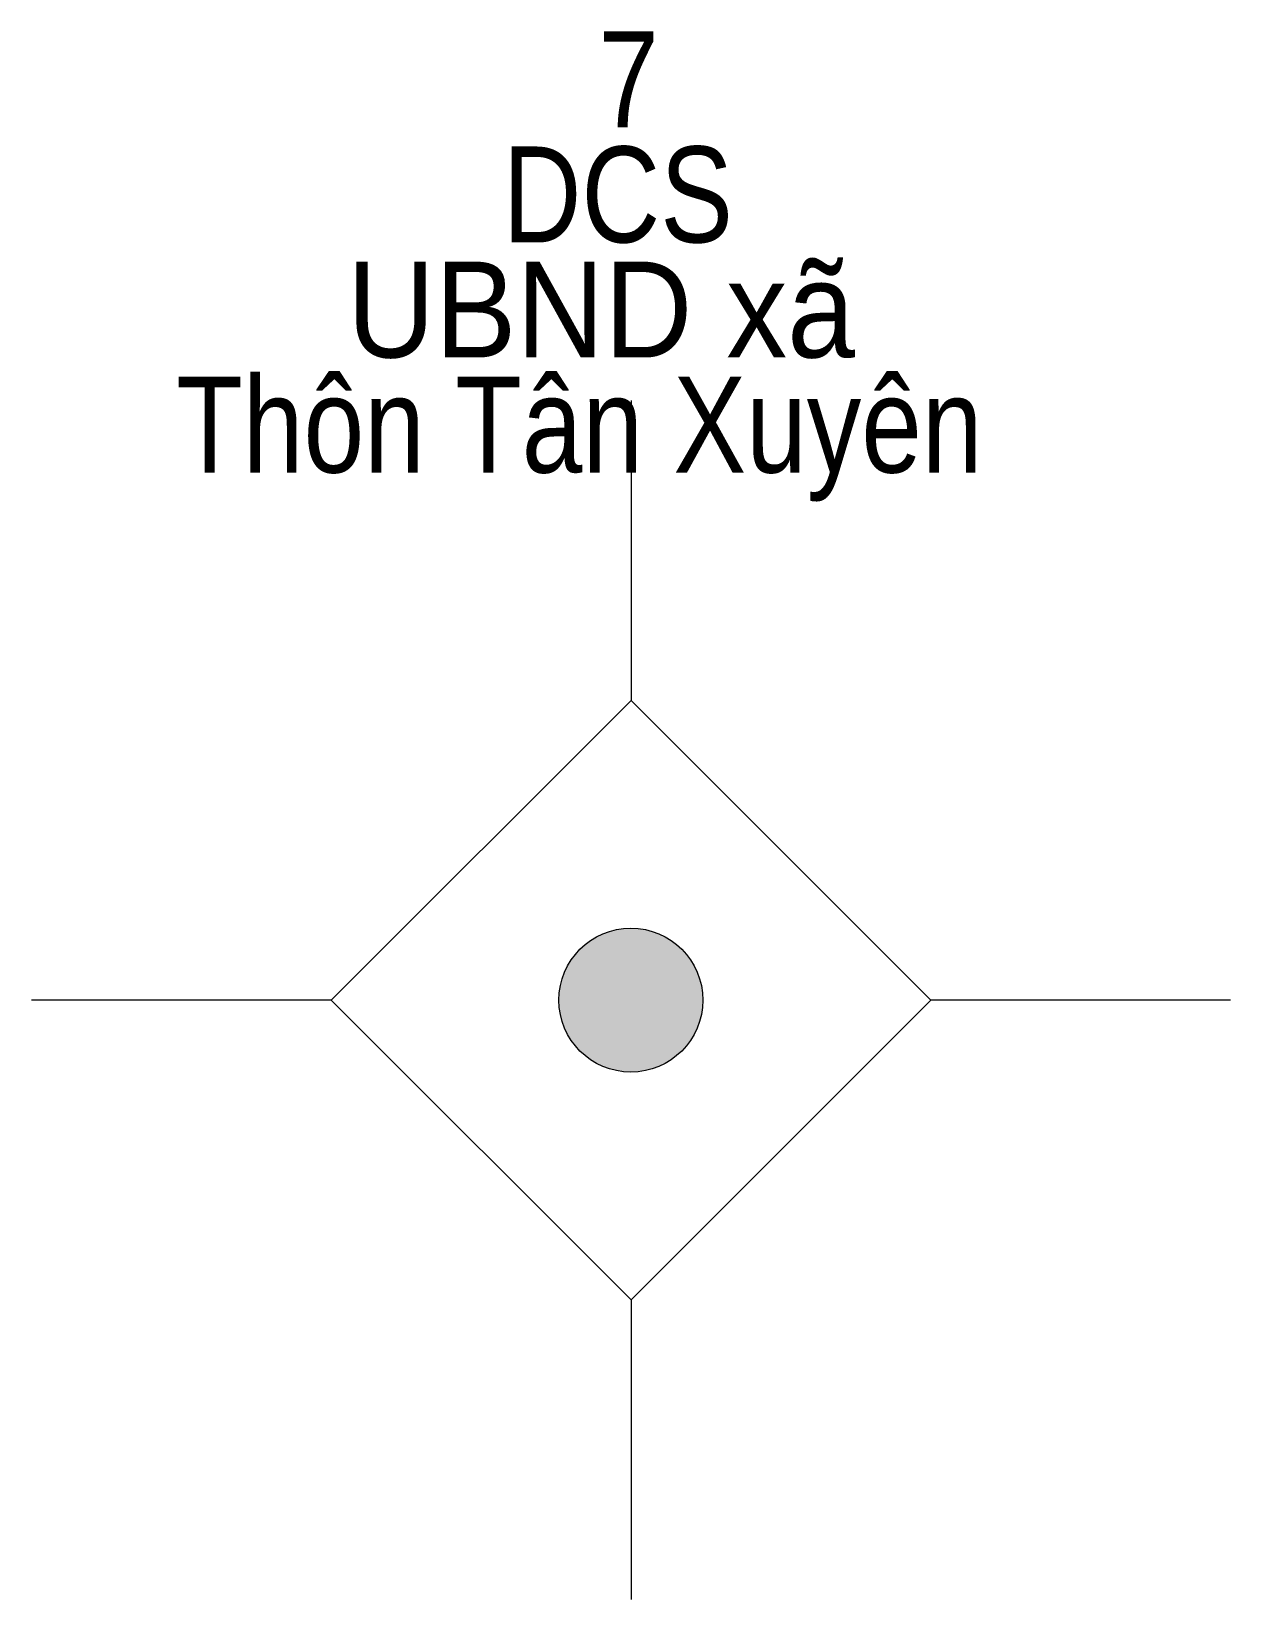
# Model space of a CAD drawing. Header units: metres. Extents: x 550999 to 552168, y 1840994 to 1841978.
# Drawn here: x 551429.51 to 551434.51, y 1841854.72 to 1841861.26 of the extents above; entities that cross this region are included whole.
import ezdxf
from ezdxf.enums import TextEntityAlignment as Align

# ---------------------------------------------------------------- set-up
doc = ezdxf.new("R2010")
doc.units = ezdxf.units.M
doc.header["$LTSCALE"] = 0.16
doc.layers.add('11', color=7, linetype='Continuous', lineweight=13)
doc.layers.add('15', color=7, linetype='Continuous')

msp = doc.modelspace()

# ---------------------------------------------------------------- hatches: boundary and pattern name
at = {"layer": '11'}
msp.add_hatch(color=256, dxfattribs=at).paths.add_polyline_path([(551432.3095, 1841857.22, 1), (551431.7095, 1841857.22, 1)])

# ---------------------------------------------------------------- linework, layer by layer
for p, q in [((551432.01, 1841859.72), (551432.01, 1841858.47)), ((551430.76, 1841857.22), (551429.51, 1841857.22)), ((551434.51, 1841857.22), (551433.26, 1841857.22)), ((551432.01, 1841855.97), (551432.01, 1841854.72))]:
    msp.add_line(p, q, dxfattribs=at)
msp.add_lwpolyline([(551432.01, 1841858.47), (551430.76, 1841857.22), (551432.01, 1841855.97), (551433.26, 1841857.22)], close=True, dxfattribs=at)
msp.add_circle((551432.0095, 1841857.22), 0.3, dxfattribs=at)

# ---------------------------------------------------------------- texts
at = {"layer": '15'}
for s, width, p in [('7', 0.85, (551432, 1841860.86)), ('DCS', 0.85, (551431.955, 1841860.38)), ('UBND xã', 0.95, (551431.885, 1841859.9)), ('Thôn Tân Xuyên', 0.85, (551431.795, 1841859.42))]:
    msp.add_text(s, height=0.4, dxfattribs=dict(at, width=width)).set_placement(p, align=Align.CENTER)

doc.saveas('drawing.dxf')
